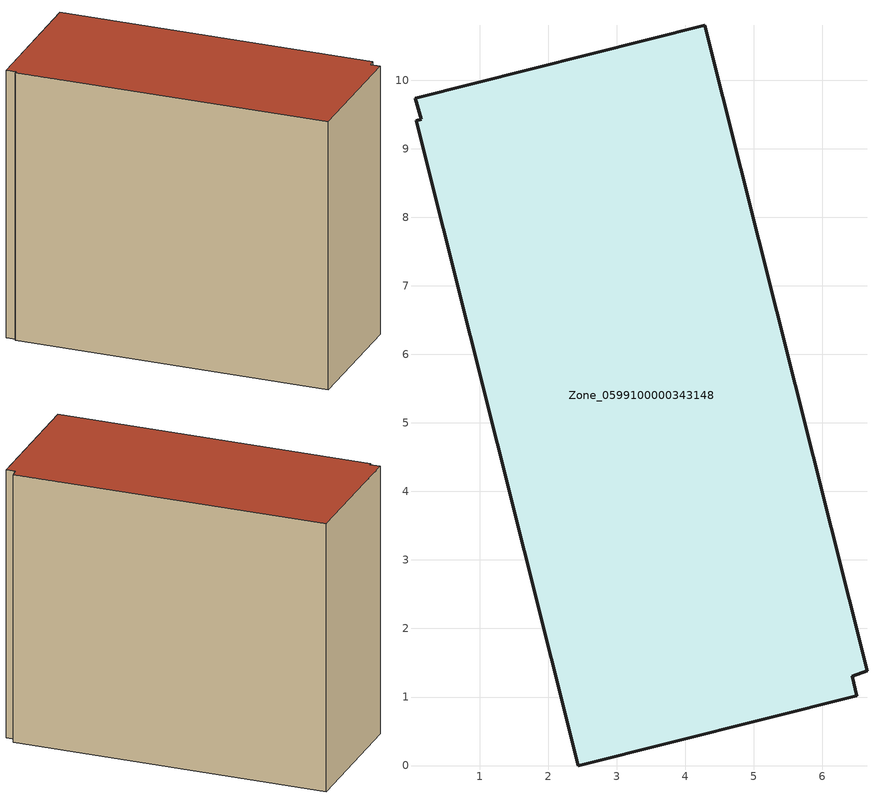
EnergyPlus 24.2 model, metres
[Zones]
Zone_0599100000343148
 floor ground (C_G): 2.44,0 0.08,9.41 0.15,9.43 0.07,9.74 4.29,10.8 6.65,1.38 6.44,1.3 6.5,1.02 z0
 wall outside (C_F): 0.15,9.43 0.08,9.41 2.44,0 6.5,1.02 6.44,1.3 6.65,1.38 4.29,10.8 0.07,9.74 0.15,9.43 z0:8.51
 roof outside (C_R): 0.08,9.41 2.44,0 6.5,1.02 6.44,1.3 6.65,1.38 4.29,10.8 0.07,9.74 0.15,9.43 z8.51
[BUILDING]
Pand.0599100000343148: North Axis=0; Terrain=City; Loads Convergence Tolerance Value=0.04; Temperature Convergence Tolerance Value=0.4; Solar Distribution=FullExterior; Maximum Number of Warmup Days=25; Minimum Number of Warmup Days=1
[Site:Location]
Rotterdam.The.Hague.AP_ZH_NLD Design_Conditions: Latitude=51.96; Longitude=4.45; Time Zone=1; Elevation=-4.5
[SITE:GROUNDTEMPERATURE:BUILDINGSURFACE]
18, 18, 18, 18, 18, 18, 18, 18, 18, 18, 18, 18
[MATERIAL] Thermal Absorptance=0.9; Solar Absorptance=0.7; Visible Absorptance=0.7
Name | Roughness | Thickness | Conductivity | Density | Specific Heat
G.TC.1992-2005 | MediumSmooth | 0.15 | 0.06 | 540 | 1210
F.TC.1992-2005 | Rough | 0.3 | 0.12 | 1920 | 840
R.TC.1992-2005 | MediumRough | 0.2 | 0.08 | 1500 | 1000
[CONSTRUCTION]
C_G: G.TC.1992-2005
C_F: F.TC.1992-2005
C_R: R.TC.1992-2005
[ZONE]
Zone_0599100000343148: Type=1; Multiplier=1; Ceiling Height=Autocalculate; Volume=Autocalculate; Floor Area=autocalculate; Part of Total Floor Area=Yes
[ZONEINFILTRATION:DESIGNFLOWRATE]
Infil_Zone_0599100000343148: Zone or ZoneList or Space or SpaceList=Zone_0599100000343148; Schedule=AlwaysOn; Design Flow Rate Calculation Method=Flow/Area; Flow Rate per Floor Area=0.0015; Constant Term Coefficient=1; Temperature Term Coefficient=0; Velocity Term Coefficient=0; Velocity Squared Term Coefficient=0
[HVACTEMPLATE:ZONE:IDEALLOADSAIRSYSTEM]
Zone_0599100000343148: Maximum Heating Supply Air Temperature=50; Minimum Cooling Supply Air Temperature=13; Maximum Heating Supply Air Humidity Ratio=0.0156; Minimum Cooling Supply Air Humidity Ratio=0.0077; Heating Limit=NoLimit; Cooling Limit=NoLimit; Dehumidification Control Type=ConstantSensibleHeatRatio; Cooling Sensible Heat Ratio=0.7; Dehumidification Setpoint=60; Humidification Control Type=None; Humidification Setpoint=30; Outdoor Air Method=None; Outdoor Air Flow Rate per Person=0.00944; Outdoor Air Flow Rate per Zone Floor Area=0; Outdoor Air Flow Rate per Zone=0; Demand Controlled Ventilation Type=None; Outdoor Air Economizer Type=NoEconomizer; Heat Recovery Type=None; Sensible Heat Recovery Effectiveness=0.7; Latent Heat Recovery Effectiveness=0.65
[ZONECONTROL:THERMOSTAT]
ThermostatControl_Zone_0599100000343148: Zone or ZoneList=Zone_0599100000343148; Control Type Schedule=DualSetpointControlType; Control 1=Thermostat_Zone_0599100000343148; Temperature Difference Between Cutout And Setpoint=0
[THERMOSTATSETPOINT:DUALSETPOINT]
Thermostat_Zone_0599100000343148: Heating Setpoint Temperature Schedule=HeatingSetpoint_Zone_0599100000343148; Cooling Setpoint Temperature Schedule=CoolingSetpoint_Zone_0599100000343148
[SCHEDULE:COMPACT]
HeatingSetpoint_Zone_0599100000343148: Through: 12/31, For: AllDays, Until: 24:00, 21
CoolingSetpoint_Zone_0599100000343148: Through: 12/31, For: AllDays, Until: 24:00, 24
DualSetpointControlType: Through: 12/31, For: AllDays, Until: 24:00, 4
AlwaysOn: Through: 12/31, For: AllDays, Until: 24:00, 1
